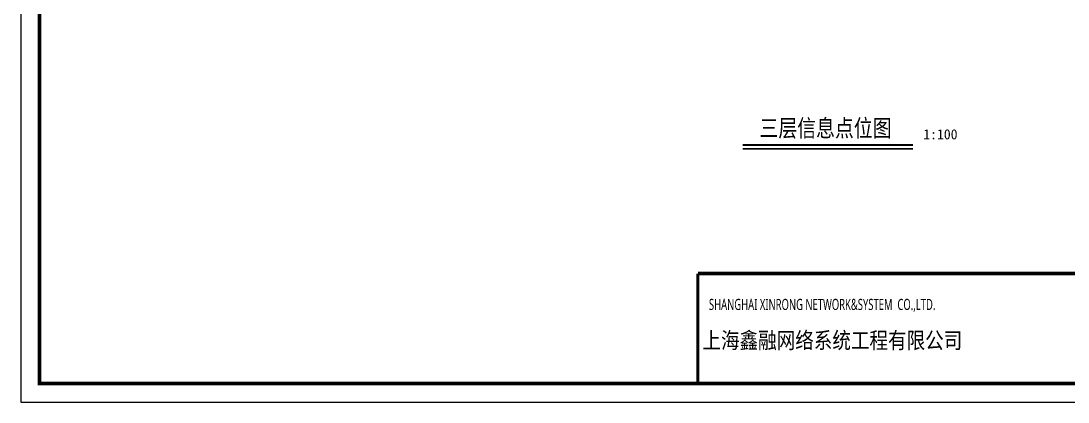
# Model space of a CAD drawing. Header units: millimetres. Extents: x 526420 to 928802, y 401925 to 509768.
# Drawn here: x 669580 to 705941, y 403020 to 416257 of the extents above; entities that cross this region are included whole.
import ezdxf

# ---------------------------------------------------------------- set-up
doc = ezdxf.new("R2010")
doc.units = ezdxf.units.MM
doc.header["$LTSCALE"] = 3000
doc.header["$MEASUREMENT"] = 0
for name, color, linetype in [('4', 4, 'CONTINUOUS'), ('8', 8, 'CONTINUOUS'), ('A', 7, 'CONTINUOUS')]:
    doc.layers.add(name, color=color, linetype=linetype)
doc.styles.get("Standard").update_dxf_attribs({"font": 'romans.shx', "width": 0.65, "bigfont": 'hzfs1.shx'})
doc.styles.add('宋体', font='SimSun.ttf')

msp = doc.modelspace()

# ---------------------------------------------------------------- linework, layer by layer
at = {"layer": '4', "color": 0}
msp.add_line((694644, 411815, -31883), (700554, 411815, -31883), dxfattribs=at)
at = {"layer": '4', "color": 0, "const_width": 66.7, "elevation": -31883}
msp.add_lwpolyline([(694644, 411952), (700554, 411952)], dxfattribs=at)
at = {"layer": 'A', "linetype": 'ByBlock', "lineweight": 0}
for points in [[(725003, 442590), (669580, 442590), (669580, 403020), (725003, 403020)], [(670224, 403665), (724358, 403665), (724358, 441945), (670224, 441945)]]:
    msp.add_lwpolyline(points, close=True, dxfattribs=at)
at = {"layer": 'A', "linetype": 'ByBlock', "lineweight": 0, "const_width": 129}
msp.add_lwpolyline([(670224, 403665), (724358, 403665), (724358, 441945), (670224, 441945)], close=True, dxfattribs=at)
at = {"layer": 'A', "linetype": 'ByBlock', "lineweight": 0}
for points, const_width in [([(693090, 407485), (724358, 407493)], 129), ([(693090, 407485), (693090, 403657)], 103)]:
    msp.add_lwpolyline(points, dxfattribs=dict(at, const_width=const_width))

# ---------------------------------------------------------------- texts
at = {"layer": '4', "color": 0, "style": '宋体'}
msp.add_text('1:100', height=350, dxfattribs=at).set_placement((700913, 412145, -31883))
at = {"layer": '8', "color": 0, "style": '宋体', "width": 0.8}
msp.add_text('三层信息点位图', height=600, dxfattribs=at).set_placement((695228, 412235, -31883))
at = {"layer": 'A', "linetype": 'ByBlock', "lineweight": 0}
msp.add_text('上海鑫融网络系统工程有限公司', height=644.45, dxfattribs=at).set_placement((693245, 404818))
at = {"layer": 'A', "linetype": 'ByBlock', "lineweight": 0, "insert": (693471, 406604), "char_height": 386.672, "width": 20453.43, "attachment_point": 1}
msp.add_mtext('{\\fLucida Handwriting|b0|i0|c0|p66;SHANGHAI \\fLucida Handwriting|b0|i0|c134|p66;XINRONG\\fLucida Handwriting|b0|i0|c0|p66; NETWORK&SYSTEM  CO.,LTD.}', dxfattribs=at)

doc.saveas('drawing.dxf')
